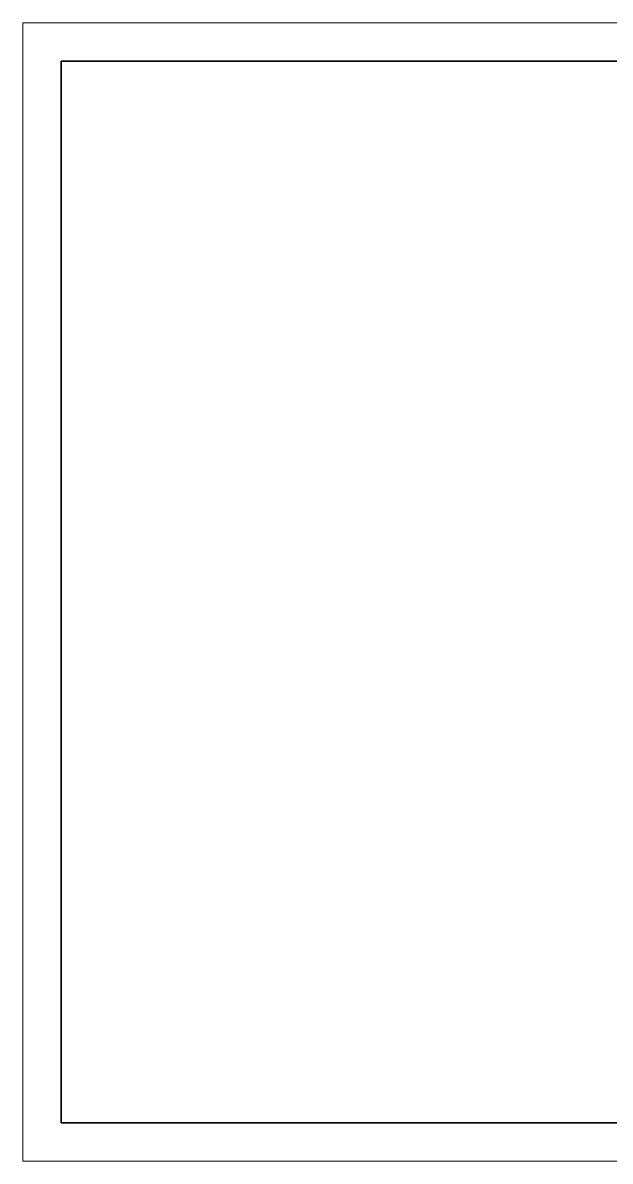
# Model space of a CAD drawing. Header units: millimetres. Extents: x -945 to 945, y -155 to 148.
# Drawn here: x 525.2 to 678.4, y -148.5 to 148.5 of the extents above; entities that cross this region are included whole.
import ezdxf

# ---------------------------------------------------------------- set-up
doc = ezdxf.new("R2010")
doc.units = ezdxf.units.MM
doc.header["$MEASUREMENT"] = 0
doc.layers.add('layer 1', color=7, linetype='Continuous')

msp = doc.modelspace()

# ---------------------------------------------------------------- linework, layer by layer
at = {"layer": 'layer 1', "lineweight": 18}
for points in [[(945.2319, 148.5), (945.2319, 148.5), (525.2319, 148.5), (525.2319, 148.5)], [(525.2319, 148.5), (525.2319, 148.5), (525.2319, -148.5), (525.2319, -148.5)], [(525.2319, -148.5), (525.2319, -148.5), (945.2319, -148.5), (945.2319, -148.5)]]:
    msp.add_open_spline(points, degree=3, dxfattribs=at)
at = {"layer": 'layer 1', "lineweight": 35}
for points in [[(535.2319, 138.5), (535.2319, 138.5), (535.2319, -138.5), (535.2319, -138.5)], [(935.2319, 138.5), (935.2319, 138.5), (535.2319, 138.5), (535.2319, 138.5)], [(535.2319, -138.5), (535.2319, -138.5), (935.2319, -138.5), (935.2319, -138.5)]]:
    msp.add_open_spline(points, degree=3, dxfattribs=at)

doc.saveas('drawing.dxf')
